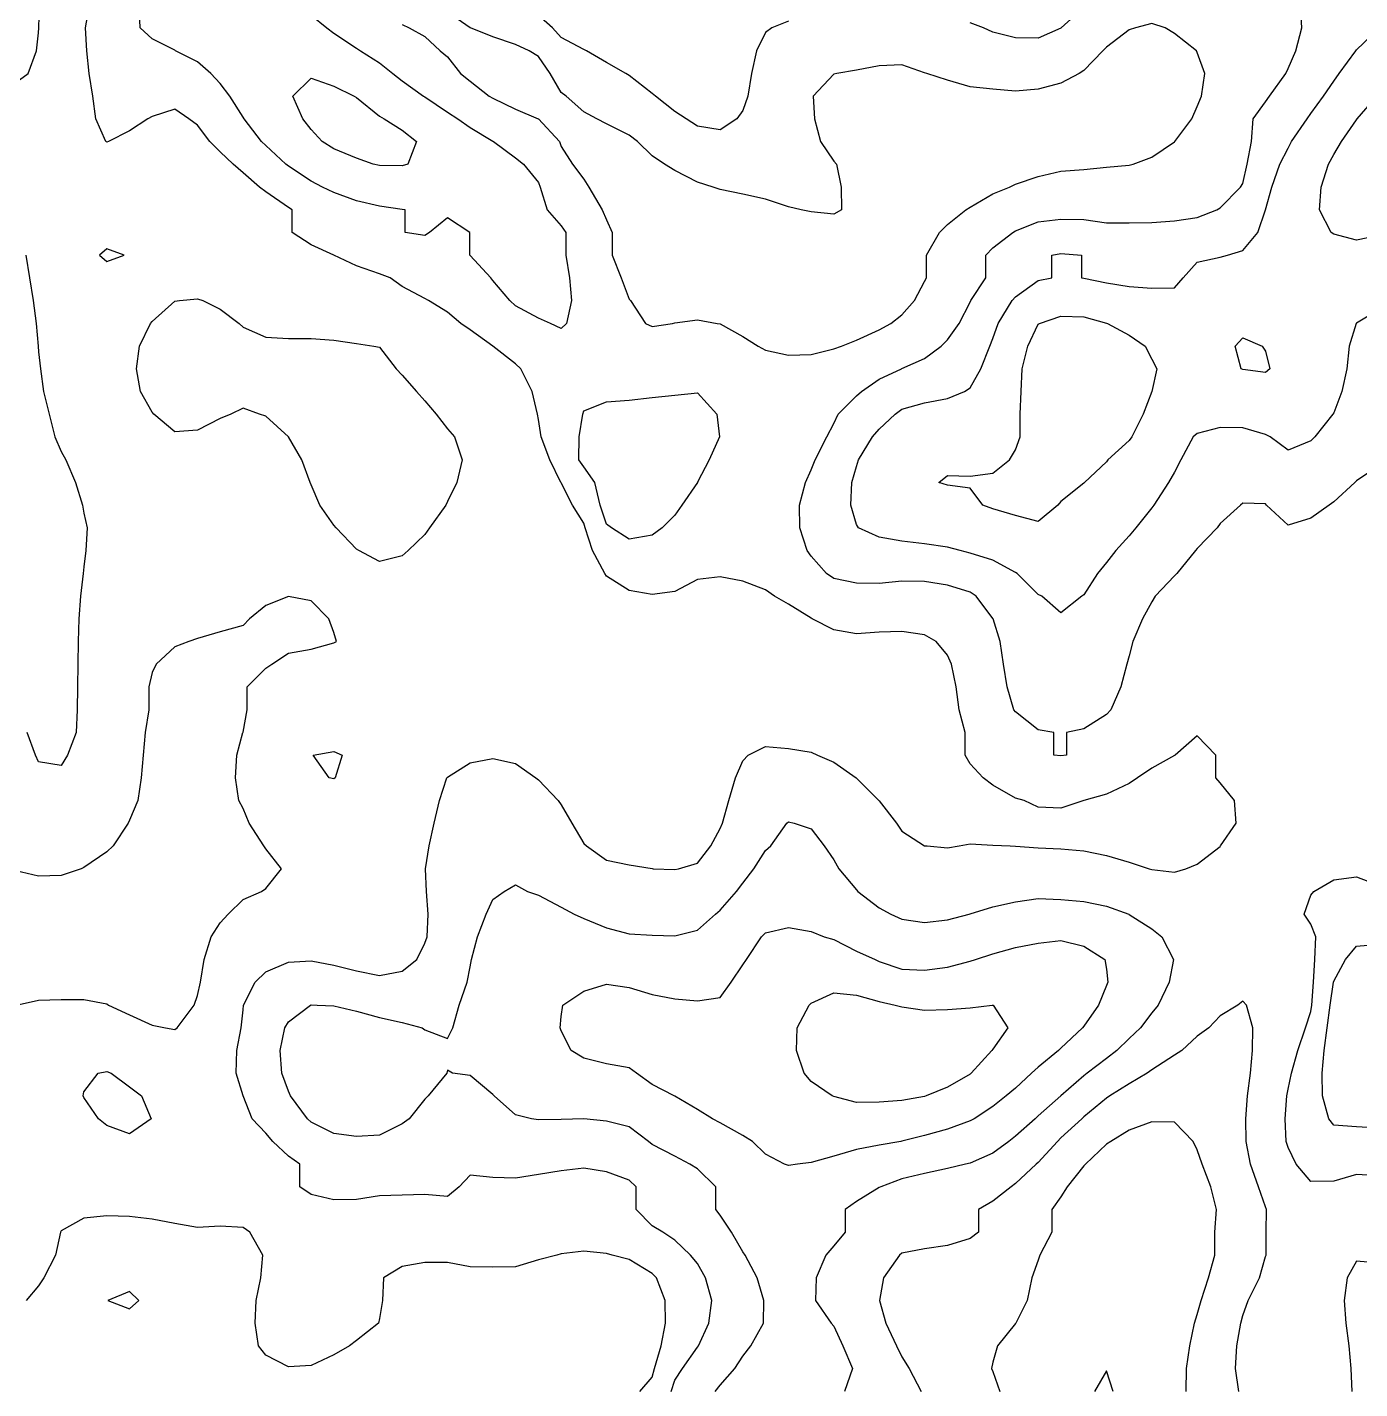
# Model space of a CAD drawing. Header units: inches. Extents: x 450896 to 463247, y 7386701 to 7399440.
# Drawn here: x 458089 to 459807, y 7394413 to 7396167 of the extents above; entities that cross this region are included whole.
import ezdxf

# ---------------------------------------------------------------- set-up
doc = ezdxf.new("R2010")
doc.units = ezdxf.units.IN
doc.header["$MEASUREMENT"] = 0

msp = doc.modelspace()

# ---------------------------------------------------------------- linework, layer by layer
for points, elevation in [([(458074.5, 7396096.3), (458090.3, 7396108), (458101.2, 7396137.2), (458103.8, 7396160.3), (458104.1, 7396166.5), (458105.1, 7396195.8)], 800), ([(458919.1, 7394409.3), (458923.8, 7394423.6), (458933.9, 7394438.6), (458953.1, 7394466.2), (458954.3, 7394467.9), (458967.6, 7394497.2), (458971.8, 7394526.4), (458963.3, 7394555.7), (458953.1, 7394574.1), (458944.3, 7394585), (458923.8, 7394604.3), (458908.6, 7394614.3), (458894.6, 7394622.6), (458874.2, 7394643.6), (458874.2, 7394672.9), (458865.3, 7394681.6), (458836, 7394692.4), (458806.7, 7394696.8), (458777.4, 7394693.6), (458748.1, 7394688.9), (458718.8, 7394684), (458689.5, 7394684.9), (458660.3, 7394687.9), (458645.9, 7394672.9), (458631, 7394660.4), (458601.7, 7394663), (458572.4, 7394662.3), (458543.1, 7394661.5), (458513.8, 7394656.7), (458484.5, 7394656.1), (458455.2, 7394663), (458440.5, 7394672.9), (458440.5, 7394702.2), (458426, 7394712.3), (458405.7, 7394731.5), (458396.7, 7394742.1), (458379.3, 7394760.7), (458367.4, 7394790), (458367.4, 7394790), (458358.4, 7394819.3), (458359.3, 7394848.6), (458365.2, 7394877.9), (458367.4, 7394901), (458368, 7394907.2), (458383.2, 7394936.5), (458396.7, 7394950.1), (458426, 7394962.6), (458455.2, 7394964.1), (458484.5, 7394958.7), (458513.8, 7394951.2), (458543.1, 7394945.4), (458572.4, 7394950.8), (458591.4, 7394965.8), (458601.7, 7394987.1), (458604.7, 7394995), (458606.2, 7395024.3), (458603.8, 7395053.6), (458602.7, 7395082.9), (458607.4, 7395112.2), (458613.9, 7395141.5), (458620.7, 7395170.8), (458630.3, 7395200.1), (458631, 7395200.9), (458660.3, 7395219.3), (458689.5, 7395225.1), (458718.8, 7395218.6), (458744.7, 7395200.1), (458748.1, 7395197.6), (458773.6, 7395170.8), (458777.4, 7395165.4), (458791.1, 7395141.5), (458806.7, 7395115.6), (458810.2, 7395112.2), (458836, 7395093.9), (458865.3, 7395088.1), (458894.6, 7395083), (458895.9, 7395082.9), (458923.8, 7395081.7), (458928.5, 7395082.9), (458953.1, 7395090.2), (458970.4, 7395112.2), (458982.4, 7395134.7), (458985.4, 7395141.5), (458993.6, 7395170.8), (459002.3, 7395200.1), (459011.7, 7395221.9), (459018.4, 7395229.3), (459041, 7395240.3), (459070.3, 7395237.8), (459099.6, 7395233), (459107.7, 7395229.3), (459128.9, 7395220.4), (459157.7, 7395200.1), (459158.1, 7395199.7), (459187.1, 7395170.8), (459187.4, 7395170.4), (459209.7, 7395141.5), (459216.7, 7395131.5), (459246, 7395112.6), (459249.4, 7395112.2), (459275.3, 7395109.8), (459290.5, 7395112.2), (459304.6, 7395114.9), (459333.9, 7395113.4), (459356.1, 7395112.2), (459363.2, 7395112), (459392.4, 7395110), (459421.7, 7395108.4), (459451, 7395105.8), (459480.3, 7395099.9), (459509.6, 7395091.2), (459535.5, 7395082.9), (459538.9, 7395082.1), (459568.2, 7395078.4), (459582.5, 7395082.9), (459597.4, 7395088.7), (459626.7, 7395111.6), (459627.3, 7395112.2), (459647.7, 7395141.5), (459645.5, 7395170.8), (459626.7, 7395193.6), (459621.2, 7395200.1), (459621.2, 7395229.3), (459597.4, 7395254.2), (459568.8, 7395229.3), (459568.2, 7395228.9), (459538.9, 7395212.7), (459520.3, 7395200.1), (459509.6, 7395192.8), (459480.3, 7395179.1), (459451, 7395170.8), (459451, 7395170.8), (459421.7, 7395161), (459392.4, 7395162.2), (459374.2, 7395170.8), (459363.2, 7395173.9), (459333.9, 7395190.5), (459321.3, 7395200.1), (459304.6, 7395218), (459298.3, 7395229.3), (459298.3, 7395258.6), (459290.6, 7395287.9), (459286.4, 7395317.2), (459280.5, 7395346.5), (459275.3, 7395358), (459261, 7395375.8), (459246, 7395384.3), (459216.7, 7395388.6), (459187.4, 7395387.6), (459158.1, 7395385.7), (459128.9, 7395390.9), (459100.8, 7395405.1), (459099.6, 7395405.7), (459070.3, 7395423.7), (459052.3, 7395434.4), (459041, 7395442.2), (459011.7, 7395453.6), (458982.4, 7395458.9), (458953.1, 7395455.8), (458923.8, 7395440.3), (458894.6, 7395436.2), (458865.3, 7395441.4), (458836, 7395459.9), (458833.7, 7395463.6), (458818, 7395492.9), (458808.4, 7395522.2), (458806.7, 7395528.1), (458792, 7395551.5), (458777.4, 7395580.4), (458777.2, 7395580.8), (458762.7, 7395610.1), (458751.5, 7395639.4), (458748.1, 7395661.8), (458746.8, 7395668.6), (458740.2, 7395697.9), (458725.3, 7395727.2), (458718.8, 7395733.6), (458689.5, 7395756.3), (458689.3, 7395756.5), (458660.3, 7395777.6), (458648, 7395785.8), (458631, 7395800.3), (458606.5, 7395815.1), (458601.7, 7395818), (458572.4, 7395833.4), (458557.1, 7395844.4), (458543.1, 7395849.6), (458513.8, 7395859.9), (458484.5, 7395873.5), (458484.3, 7395873.7), (458455.2, 7395886.8), (458430.7, 7395902.9), (458430.7, 7395932.2), (458426, 7395935), (458396.7, 7395955.2), (458388.8, 7395961.5), (458367.4, 7395979.6), (458354.5, 7395990.8), (458338.1, 7396007), (458324.7, 7396020.1), (458308.8, 7396041.4), (458297.4, 7396049.4), (458279.5, 7396061.8), (458250.2, 7396052.4), (458244.6, 7396049.4), (458221, 7396034.1), (458193.8, 7396020.1), (458191.7, 7396019.3), (458190.5, 7396020.1), (458177.8, 7396049.4), (458173.9, 7396078.7), (458168.9, 7396108), (458166, 7396137.2), (458164.4, 7396166.5), (458169.5, 7396195.8)], 820), ([(458784.3, 7395785.8), (458777.4, 7395779.1), (458763.9, 7395785.8), (458748.1, 7395792.7), (458718.8, 7395808.2), (458711.2, 7395815.1), (458689.5, 7395841.1), (458686.8, 7395844.4), (458660.3, 7395873.3), (458659.8, 7395873.7), (458659.8, 7395902.9), (458631, 7395921.7), (458607.7, 7395902.9), (458601.7, 7395899.2), (458576.3, 7395902.9), (458576.3, 7395932.2), (458572.4, 7395932.7), (458543.1, 7395936.7), (458513.8, 7395943.8), (458484.5, 7395954.3), (458469.8, 7395961.5), (458455.2, 7395969.2), (458426, 7395988.3), (458422.7, 7395990.8), (458396.7, 7396014.9), (458391.2, 7396020.1), (458368.7, 7396049.4), (458367.4, 7396051.4), (458350.5, 7396078.7), (458338.1, 7396094.9), (458326, 7396108), (458308.8, 7396122.7), (458280.5, 7396137.2), (458279.5, 7396137.9), (458250.2, 7396152.7), (458234.8, 7396166.5), (458233.5, 7396195.8)], 840), ([(458572.4, 7396170.8), (458581.5, 7396166.5), (458601.7, 7396155.6), (458621.6, 7396137.2), (458631, 7396129.4), (458647.8, 7396108), (458660.3, 7396097.8), (458684.8, 7396078.7), (458689.5, 7396076), (458718.8, 7396062), (458747.7, 7396049.4), (458748.1, 7396049.2), (458775.3, 7396020.1), (458777.4, 7396013.6), (458791.9, 7395990.8), (458806.7, 7395971.6), (458813.1, 7395961.5), (458830.2, 7395932.2), (458836, 7395919.2), (458843.4, 7395902.9), (458843.4, 7395873.7), (458855, 7395844.4), (458865.3, 7395817.1), (458866.9, 7395815.1), (458886.3, 7395785.8), (458894.6, 7395781.9), (458920.8, 7395785.8), (458923.8, 7395786.3), (458953.1, 7395790.4), (458978.7, 7395785.8), (458982.4, 7395785), (459011.7, 7395768.8), (459031.3, 7395756.5), (459041, 7395751.1), (459070.3, 7395744.6), (459099.6, 7395745.8), (459128.9, 7395752.8), (459139, 7395756.5), (459158.1, 7395764.1), (459187.4, 7395777.5), (459202.5, 7395785.8), (459216.7, 7395796.8), (459232.8, 7395815.1), (459246, 7395839.7), (459248.5, 7395844.4), (459248.5, 7395873.7), (459265.3, 7395902.9), (459275.3, 7395913.1), (459299.2, 7395932.2), (459304.6, 7395935.5), (459333.9, 7395952.7), (459355.4, 7395961.5), (459363.2, 7395965.1), (459392.4, 7395975.2), (459421.7, 7395981.9), (459451, 7395984.3), (459480.3, 7395987.2), (459509.6, 7395989.6), (459514.8, 7395990.8), (459538.9, 7396000.1), (459568.2, 7396019.9), (459568.3, 7396020.1), (459590.5, 7396049.4), (459597.4, 7396065.2), (459603, 7396078.7), (459607.2, 7396108), (459597.4, 7396135.1), (459596.2, 7396137.2), (459568.2, 7396159.3), (459555.9, 7396166.5), (459538.9, 7396172.4), (459517.8, 7396166.5), (459509.6, 7396164), (459480.3, 7396141.6), (459475.8, 7396137.2), (459451, 7396111.7), (459445.3, 7396108), (459421.7, 7396095.3), (459392.4, 7396087.7), (459363.2, 7396084.9), (459333.9, 7396087.6), (459304.6, 7396090.8), (459275.3, 7396099.4), (459248.6, 7396108), (459246, 7396108.7), (459216.7, 7396119), (459187.4, 7396117.6), (459158.1, 7396112.1), (459132.6, 7396108), (459128.9, 7396107), (459102.2, 7396078.7), (459104.2, 7396049.4), (459111.8, 7396020.1), (459128.9, 7395994.9), (459132.5, 7395990.8), (459138.3, 7395961.5), (459138.7, 7395932.2), (459128.9, 7395926.7), (459099.6, 7395929.4), (459086.8, 7395932.2), (459070.3, 7395935.9), (459041, 7395945.9), (459011.7, 7395952.2), (458982.4, 7395958.5), (458973.3, 7395961.5), (458953.1, 7395967.8), (458923.8, 7395982.8), (458910.5, 7395990.8), (458894.6, 7396001.8), (458875.7, 7396020.1), (458865.3, 7396028.2), (458836, 7396042.8), (458823.6, 7396049.4), (458806.7, 7396058.5), (458784, 7396078.7), (458777.4, 7396083.5), (458763.2, 7396108), (458748.1, 7396129.6), (458736.1, 7396137.2), (458718.8, 7396145.1), (458689.5, 7396154.9), (458660.7, 7396166.5), (458660.3, 7396166.7), (458631, 7396187)], 820), ([(459831.7, 7395602.7), (459802.5, 7395582.7), (459800.6, 7395580.8), (459773.2, 7395555.6), (459767.3, 7395551.5), (459743.9, 7395534.7), (459714.6, 7395525.5), (459686.8, 7395551.5), (459685.3, 7395553.1), (459656, 7395554.1), (459653.2, 7395551.5), (459626.7, 7395528), (459622.9, 7395522.2), (459597.4, 7395495.6), (459595, 7395492.9), (459571.1, 7395463.6), (459568.2, 7395460.6), (459543.3, 7395434.4), (459538.9, 7395427), (459526.7, 7395405.1), (459514.5, 7395375.8), (459509.6, 7395357.5), (459506.6, 7395346.5), (459498.9, 7395317.2), (459486.1, 7395287.9), (459480.3, 7395281.7), (459451, 7395263.3), (459429, 7395258.6), (459429, 7395229.3), (459421.7, 7395228.2), (459412.5, 7395229.3), (459412.5, 7395258.6), (459392.4, 7395261.9), (459363.2, 7395285), (459360.9, 7395287.9), (459352.2, 7395317.2), (459347.8, 7395346.5), (459343.3, 7395375.8), (459334.1, 7395405.1), (459333.9, 7395405.5), (459312.4, 7395434.4), (459304.6, 7395439.4), (459275.3, 7395448.3), (459246, 7395453.2), (459216.7, 7395453.7), (459187.4, 7395450.7), (459158.1, 7395451), (459128.9, 7395457.1), (459119.3, 7395463.6), (459099.6, 7395485.6), (459094.6, 7395492.9), (459084.9, 7395522.2), (459084.8, 7395551.5), (459092.3, 7395580.8), (459099.6, 7395597.2), (459104.8, 7395610.1), (459119.8, 7395639.4), (459128.9, 7395656.9), (459134.7, 7395668.6), (459158.1, 7395692.2), (459164.5, 7395697.9), (459187.4, 7395713.9), (459216, 7395727.2), (459216.7, 7395727.6), (459246, 7395740.4), (459267.4, 7395756.5), (459275.3, 7395764.4), (459290.4, 7395785.8), (459304.6, 7395812.9), (459305.5, 7395815.1), (459325, 7395844.4), (459325, 7395873.7), (459333.9, 7395883.1), (459359.7, 7395902.9), (459363.2, 7395905.1), (459392.4, 7395916.6), (459421.7, 7395920.2), (459451, 7395919.5), (459480.3, 7395915.4), (459509.6, 7395915.4), (459538.9, 7395915.6), (459568.2, 7395917.9), (459597.4, 7395922.2), (459622.8, 7395932.2), (459626.7, 7395934.9), (459653, 7395961.5), (459656, 7395966), (459661.5, 7395990.8), (459667.3, 7396020.1), (459669.3, 7396049.4), (459685.3, 7396071.3), (459690.7, 7396078.7), (459711.4, 7396108), (459714.6, 7396114.3), (459724.4, 7396137.2), (459732.3, 7396166.5), (459730.6, 7396195.8)], 840), ([(459451, 7396192.9), (459422, 7396166.5), (459421.7, 7396166.3), (459392.4, 7396153.2), (459363.2, 7396153.7), (459333.9, 7396161.1), (459322, 7396166.5), (459304.6, 7396173.1)], 840), ([(458455.2, 7396182.8), (458475.6, 7396166.5), (458484.5, 7396159.8), (458513.8, 7396140.5), (458518.9, 7396137.2), (458543.1, 7396121.6), (458560.4, 7396108), (458572.4, 7396098.4), (458600.2, 7396078.7), (458601.7, 7396077.6), (458631, 7396057.9), (458644.3, 7396049.4), (458660.3, 7396038.3), (458689.5, 7396020.5), (458690.3, 7396020.1), (458718.8, 7395999.3), (458729, 7395990.8), (458748.1, 7395967.2), (458750.6, 7395961.5), (458759.4, 7395932.2), (458777.4, 7395911.3), (458783.7, 7395902.9), (458783.7, 7395873.7), (458788.4, 7395844.4), (458790.9, 7395815.1), (458784.3, 7395785.8)], 840), ([(459070.3, 7396175.1), (459049, 7396166.5), (459041, 7396160.6), (459029.3, 7396137.2), (459022.7, 7396108), (459018.2, 7396078.7), (459011.7, 7396060.1), (459004, 7396049.4), (458982.4, 7396035.2), (458953.1, 7396039.9), (458938.8, 7396049.4), (458923.8, 7396059), (458898.9, 7396078.7), (458894.6, 7396081.9), (458865.3, 7396105.2), (458861, 7396108), (458836, 7396122), (458810, 7396137.2), (458806.7, 7396138.9), (458777.4, 7396154.2), (458766.2, 7396166.5), (458748.1, 7396182.5)], 840), ([(459448.5, 7395434.4), (459421.7, 7395412.5), (459397.2, 7395434.4), (459392.4, 7395436.5), (459365.2, 7395463.6), (459363.2, 7395464.7), (459333.9, 7395480.7), (459304.6, 7395489.8), (459291.8, 7395492.9), (459275.3, 7395497.3), (459246, 7395501.7), (459216.7, 7395505), (459187.4, 7395510.3), (459160.6, 7395522.2), (459158.1, 7395526.5), (459150.8, 7395551.5), (459152.3, 7395580.8), (459158.1, 7395601.5), (459160.8, 7395610.1), (459178.7, 7395639.4), (459187.4, 7395649.6), (459207.8, 7395668.6), (459216.7, 7395675), (459246, 7395683.5), (459275.3, 7395689), (459297.2, 7395697.9), (459304.6, 7395702.8), (459318.2, 7395727.2), (459330.1, 7395756.5), (459333.9, 7395766.1), (459340.7, 7395785.8), (459358.6, 7395815.1), (459363.2, 7395820.1), (459392.4, 7395840.9), (459409.9, 7395844.4), (459409.9, 7395873.7), (459421.7, 7395875.8), (459448.2, 7395873.7), (459448.2, 7395844.4), (459451, 7395844.1), (459480.3, 7395838.1), (459509.6, 7395833.5), (459538.9, 7395831), (459568.2, 7395831.5), (459579.4, 7395844.4), (459597.4, 7395864.8), (459626.7, 7395870.9), (459636.3, 7395873.7), (459656, 7395879.5), (459675.5, 7395902.9), (459685.3, 7395932.2), (459685.3, 7395932.3), (459693.7, 7395961.5), (459703.9, 7395990.8), (459714.6, 7396011.6), (459719, 7396020.1), (459738.9, 7396049.4), (459743.9, 7396056.3), (459760.2, 7396078.7), (459773.2, 7396097.9), (459780.3, 7396108), (459801.7, 7396137.2), (459802.5, 7396138.3), (459831.7, 7396166.3)], 860), ([(458579.9, 7395990.8), (458572.4, 7395988.9), (458543.1, 7395989.2), (458535.1, 7395990.8), (458513.8, 7395998.7), (458484.5, 7396010.7), (458469.3, 7396020.1), (458455.2, 7396035.7), (458444.6, 7396049.4), (458431.5, 7396078.7), (458455.2, 7396101.7), (458484.5, 7396091.3), (458510.7, 7396078.7), (458513.8, 7396076.7), (458543.1, 7396053), (458549.2, 7396049.4), (458572.4, 7396035), (458591.1, 7396020.1), (458579.9, 7395990.8)], 860), ([(459831.7, 7395899), (459802.5, 7395892.9), (459773.2, 7395900.7), (459769.8, 7395902.9), (459754.8, 7395932.2), (459757.2, 7395961.5), (459766.6, 7395990.8), (459773.2, 7396003.5), (459783.2, 7396020.1), (459802.5, 7396048.1), (459803.4, 7396049.4), (459829, 7396078.7)], 880), ([(458087.3, 7395873.7), (458092.3, 7395844.4), (458097.1, 7395815.1), (458100.6, 7395785.8), (458103.3, 7395756.5), (458103.8, 7395749.2), (458106.5, 7395727.2), (458110.2, 7395697.9), (458117.6, 7395668.6), (458124.7, 7395639.4), (458133.1, 7395620.7), (458138.8, 7395610.1), (458151.6, 7395580.8), (458160.3, 7395551.5), (458162.4, 7395541.2), (458166.4, 7395522.2), (458165, 7395492.9), (458162.4, 7395471.8), (458161.3, 7395463.6), (458157.7, 7395434.4), (458155.8, 7395405.1), (458154.8, 7395375.8), (458154.3, 7395346.5), (458154.1, 7395317.2), (458153.5, 7395287.9), (458152.2, 7395258.6), (458141.1, 7395229.3), (458133.1, 7395216.1), (458103.8, 7395220.5), (458099.8, 7395229.3), (458089, 7395258.6)], 820), ([(458191.7, 7395865.6), (458214.4, 7395873.7), (458191.7, 7395882), (458182.3, 7395873.7), (458191.7, 7395865.6)], 800), ([(458580.2, 7395492.9), (458572.4, 7395486.3), (458543.1, 7395478.7), (458516.7, 7395492.9), (458513.8, 7395494.6), (458487.3, 7395522.2), (458484.5, 7395525.7), (458466.4, 7395551.5), (458455.2, 7395577.8), (458454, 7395580.8), (458443.4, 7395610.1), (458426.1, 7395639.4), (458426, 7395639.5), (458396.7, 7395666.2), (458388.5, 7395668.6), (458367.4, 7395676.7), (458351.8, 7395668.6), (458338.1, 7395663.1), (458308.8, 7395648), (458279.5, 7395645.8), (458252.3, 7395668.6), (458250.2, 7395671.2), (458235.3, 7395697.9), (458229.9, 7395727.2), (458234, 7395756.5), (458248, 7395785.8), (458250.2, 7395788.2), (458279.5, 7395814.2), (458285.4, 7395815.1), (458308.8, 7395817.5), (458315.5, 7395815.1), (458338.1, 7395804), (458362.3, 7395785.8), (458367.4, 7395781), (458396.7, 7395768), (458426, 7395766.2), (458455.2, 7395766.1), (458484.5, 7395764), (458513.8, 7395759.7), (458536.1, 7395756.5), (458543.1, 7395755.1), (458565, 7395727.2), (458572.4, 7395719), (458590.9, 7395697.9), (458601.7, 7395685.8), (458616.5, 7395668.6), (458631, 7395649.8), (458640.2, 7395639.4), (458650, 7395610.1), (458642.8, 7395580.8), (458631, 7395556.2), (458628.8, 7395551.5), (458607.9, 7395522.2), (458601.7, 7395513.6), (458580.2, 7395492.9)], 820), ([(459831.7, 7395803.8), (459802.5, 7395785.9), (459802.3, 7395785.8), (459793, 7395756.5), (459790.3, 7395727.2), (459783.8, 7395697.9), (459773.2, 7395670.4), (459772.3, 7395668.6), (459749, 7395639.4), (459743.9, 7395634.4), (459714.6, 7395622.4), (459691.2, 7395639.4), (459685.3, 7395642.4), (459656, 7395651), (459626.7, 7395651.7), (459597.4, 7395643.8), (459592.1, 7395639.4), (459576.2, 7395610.1), (459568.2, 7395593.9), (459560.4, 7395580.8), (459541.5, 7395551.5), (459538.9, 7395547.9), (459518.4, 7395522.2), (459509.6, 7395512), (459492.6, 7395492.9), (459480.3, 7395477.6), (459468.7, 7395463.6), (459451, 7395435.9), (459448.5, 7395434.4)], 860), ([(459417.5, 7395551.5), (459392.4, 7395530.6), (459363.2, 7395538), (459333.9, 7395546.9), (459321.1, 7395551.5), (459304.6, 7395573.2), (459275.3, 7395577.1), (459264.3, 7395580.8), (459275.3, 7395589.5), (459304.6, 7395589), (459333.9, 7395592.6), (459355.5, 7395610.1), (459363.2, 7395622.9), (459368.9, 7395639.4), (459368.9, 7395668.6), (459370.5, 7395697.9), (459371.8, 7395727.2), (459379.1, 7395756.5), (459392.4, 7395784.7), (459394.1, 7395785.8), (459421.7, 7395795.1), (459451, 7395794.1), (459480.3, 7395786.2), (459481.6, 7395785.8), (459509.6, 7395770.7), (459530.1, 7395756.5), (459538.9, 7395739.6), (459545.2, 7395727.2), (459538.9, 7395697.9), (459538.9, 7395697.8), (459527.6, 7395668.6), (459512.9, 7395639.4), (459509.6, 7395634.7), (459482.3, 7395610.1), (459480.3, 7395607.4), (459452.2, 7395580.8), (459451, 7395579.7), (459421.7, 7395556.4), (459417.5, 7395551.5)], 880), ([(459691.1, 7395727.2), (459685.3, 7395722.3), (459656, 7395726.2), (459653.8, 7395727.2), (459646.3, 7395756.5), (459656, 7395767), (459681.1, 7395756.5), (459685.3, 7395750.1), (459691.1, 7395727.2)], 880), ([(458907.6, 7395522.2), (458894.6, 7395512.6), (458865.3, 7395507.8), (458842.4, 7395522.2), (458836, 7395527.2), (458827.8, 7395551.5), (458820.9, 7395580.8), (458806.7, 7395601), (458800.4, 7395610.1), (458800.5, 7395639.4), (458805.3, 7395668.6), (458806.7, 7395672.9), (458836, 7395684.8), (458865.3, 7395687), (458894.6, 7395690.4), (458923.8, 7395693.2), (458953.1, 7395696.2), (458978, 7395668.6), (458981.7, 7395639.4), (458968.3, 7395610.1), (458953.1, 7395581.1), (458953, 7395580.8), (458932.9, 7395551.5), (458923.8, 7395538.8), (458907.6, 7395522.2)], 840), ([(458075, 7394907.2), (458103.8, 7394913.3), (458133.1, 7394914.4), (458162.4, 7394914.4), (458191.7, 7394908.8), (458194.2, 7394907.2), (458221, 7394894.4), (458250.2, 7394881.2), (458267.4, 7394877.9), (458279.5, 7394875.7), (458282.3, 7394877.9), (458304.3, 7394907.2), (458308.8, 7394919.5), (458312.7, 7394936.5), (458317.2, 7394965.8), (458326.5, 7394995), (458338.1, 7395013.3), (458348.1, 7395024.3), (458367.4, 7395043.2), (458391.1, 7395053.6), (458396.7, 7395057.6), (458417.1, 7395082.9), (458396.7, 7395108.4), (458394.1, 7395112.2), (458375.2, 7395141.5), (458367.4, 7395160.6), (458361.8, 7395170.8), (458357.8, 7395200.1), (458359.6, 7395229.3), (458367.3, 7395258.6), (458367.4, 7395259), (458372.7, 7395287.9), (458372.7, 7395317.2), (458396.7, 7395341.4), (458404.6, 7395346.5), (458426, 7395360.8), (458455.2, 7395365.9), (458484.5, 7395373.9), (458488.1, 7395375.8), (458484.5, 7395387.4), (458477.9, 7395405.1), (458455.2, 7395428.2), (458426, 7395433.9), (458396.7, 7395422), (458375.7, 7395405.1), (458367.4, 7395396.3), (458338.1, 7395388.2), (458308.8, 7395379.8), (458297.7, 7395375.8), (458279.5, 7395368.7), (458255.3, 7395346.5), (458250.2, 7395335.8), (458246, 7395317.2), (458246, 7395287.9), (458241.1, 7395258.6), (458238.7, 7395229.3), (458236.2, 7395200.1), (458231.9, 7395170.8), (458221, 7395145.4), (458219.2, 7395141.5), (458199.9, 7395112.2), (458191.7, 7395104.7), (458162.4, 7395084.5), (458158.7, 7395082.9), (458133.1, 7395074.1), (458103.8, 7395073.2), (458074.5, 7395080.3)], 800), ([(458486.3, 7395200.1), (458484.5, 7395198.9), (458478.3, 7395200.1), (458457.9, 7395229.3), (458484.5, 7395234.2), (458495.3, 7395229.3), (458486.3, 7395200.1)], 820), ([(458975.8, 7394409.3), (458982.4, 7394417.1), (459001.3, 7394438.6), (459011.7, 7394454.8), (459022.1, 7394467.9), (459038.1, 7394497.2), (459038.8, 7394526.4), (459030.3, 7394555.7), (459014.8, 7394585), (459011.7, 7394589.2), (458996.9, 7394614.3), (458982.4, 7394636.2), (458977, 7394643.6), (458977, 7394672.9), (458953.1, 7394696.3), (458943.3, 7394702.2), (458923.8, 7394712.3), (458894.6, 7394727.4), (458890, 7394731.5), (458865.3, 7394750.2), (458836, 7394757.4), (458806.7, 7394760.4), (458777.4, 7394759.5), (458748.1, 7394759.4), (458739.3, 7394760.7), (458718.8, 7394765.5), (458691, 7394790), (458689.5, 7394792.1), (458660.3, 7394816.5), (458637.4, 7394819.3), (458631, 7394823.3), (458630, 7394819.3), (458606.1, 7394790), (458601.7, 7394785.8), (458581.5, 7394760.7), (458572.4, 7394754.2), (458543.1, 7394739.7), (458513.8, 7394737.6), (458484.5, 7394741.8), (458455.2, 7394756.3), (458450.4, 7394760.7), (458428.5, 7394790), (458426, 7394796), (458417.5, 7394819.3), (458415.3, 7394848.6), (458421.3, 7394877.9), (458426, 7394885.7), (458454.5, 7394907.2), (458455.2, 7394907.5), (458463, 7394907.2), (458484.5, 7394906.2), (458513.8, 7394899.4), (458543.1, 7394891.1), (458572.4, 7394884.9), (458598.3, 7394877.9), (458601.7, 7394875.4), (458631, 7394863.9), (458637.9, 7394877.9), (458646.1, 7394907.2), (458656.3, 7394936.5), (458660.3, 7394956.5), (458662, 7394965.8), (458669.8, 7394995), (458680.9, 7395024.3), (458689.5, 7395043.2), (458704.1, 7395053.6), (458718.8, 7395062), (458733.9, 7395053.6), (458748.1, 7395048.9), (458777.4, 7395033.2), (458794.4, 7395024.3), (458806.7, 7395018.8), (458836, 7395006.7), (458865.3, 7394999.2), (458894.6, 7394997.4), (458923.8, 7394996.3), (458953.1, 7395003.7), (458976.3, 7395024.3), (458982.4, 7395029.7), (459003.6, 7395053.6), (459011.7, 7395064.5), (459026, 7395082.9), (459041, 7395106.3), (459047.9, 7395112.2), (459068.5, 7395141.5), (459070.3, 7395143.2), (459077.7, 7395141.5), (459099.6, 7395134.5), (459116.5, 7395112.2), (459128.9, 7395094.2), (459135.3, 7395082.9), (459158.1, 7395055.7), (459159.8, 7395053.6), (459187.4, 7395032.3), (459202.2, 7395024.3), (459216.7, 7395017.7), (459246, 7395013.6), (459275.3, 7395017), (459303.2, 7395024.3), (459304.6, 7395024.7), (459333.9, 7395033.6), (459363.2, 7395040.3), (459392.4, 7395044.4), (459421.7, 7395043.2), (459451, 7395040.7), (459480.3, 7395034.7), (459509.2, 7395024.3), (459509.6, 7395024.1), (459538.9, 7395005.4), (459551.7, 7394995), (459566.9, 7394965.8), (459561.3, 7394936.5), (459547.1, 7394907.2), (459538.9, 7394897.2), (459524.3, 7394877.9), (459509.6, 7394864), (459493.5, 7394848.6), (459480.3, 7394838.3), (459455.4, 7394819.3), (459451, 7394816.1), (459421.7, 7394790.2), (459421.6, 7394790), (459392.4, 7394764.3), (459388.5, 7394760.7), (459363.2, 7394738.2), (459354.5, 7394731.5), (459333.9, 7394716.1), (459304.6, 7394703.6), (459298.6, 7394702.2), (459275.3, 7394696.5), (459246, 7394690.3), (459216.7, 7394683.1), (459189.5, 7394672.9), (459187.4, 7394671.9), (459158.1, 7394654.2), (459143.6, 7394643.6), (459143.6, 7394614.3), (459128.9, 7394596.7), (459118.5, 7394585), (459106, 7394555.7), (459105.5, 7394526.4), (459125.6, 7394497.2), (459128.9, 7394493.2), (459140.6, 7394467.9), (459153.1, 7394438.6), (459142.8, 7394409.3)], 840), ([(459831.7, 7394687.3), (459802.5, 7394688.9), (459773.2, 7394680.3), (459743.9, 7394679.8), (459724.8, 7394702.2), (459714.6, 7394723.5), (459712, 7394731.5), (459710.5, 7394760.7), (459712.8, 7394790), (459714.6, 7394798.7), (459718.7, 7394819.3), (459727, 7394848.6), (459737.1, 7394877.9), (459743.9, 7394898.8), (459745.1, 7394907.2), (459747.1, 7394936.5), (459749.1, 7394965.8), (459750.4, 7394995), (459743.9, 7395011.5), (459735.1, 7395024.3), (459743.9, 7395049), (459747.7, 7395053.6), (459773.2, 7395068.4), (459802.5, 7395072.4), (459831.7, 7395061.1)], 840), ([(459082.2, 7394702.2), (459070.3, 7394700.3), (459065.4, 7394702.2), (459041, 7394715.1), (459024, 7394731.5), (459011.7, 7394739), (458982.4, 7394755.5), (458972.5, 7394760.7), (458953.1, 7394772.6), (458923.8, 7394789.8), (458923.2, 7394790), (458894.6, 7394804.7), (458874.5, 7394819.3), (458865.3, 7394826.1), (458836, 7394831.4), (458806.7, 7394838.7), (458790.4, 7394848.6), (458777.4, 7394873.9), (458776, 7394877.9), (458777.4, 7394892.4), (458779.5, 7394907.2), (458806.7, 7394925), (458836, 7394934), (458865.3, 7394930), (458894.6, 7394921), (458923.8, 7394915.1), (458953.1, 7394912.6), (458982.4, 7394916.8), (458996.4, 7394936.5), (459011.7, 7394958.9), (459016.2, 7394965.8), (459035.9, 7394995), (459041, 7395000.2), (459070.3, 7395007.1), (459099.6, 7395001.9), (459116.6, 7394995), (459128.9, 7394991.5), (459158.1, 7394976.7), (459182, 7394965.8), (459187.4, 7394963.5), (459216.7, 7394953.3), (459246, 7394952), (459275.3, 7394956.2), (459304.6, 7394963.8), (459311.4, 7394965.8), (459333.9, 7394973), (459363.2, 7394981.3), (459392.4, 7394986.8), (459421.7, 7394990.5), (459451, 7394983), (459478.4, 7394965.8), (459480.3, 7394953.5), (459482, 7394936.5), (459480.3, 7394932.4), (459470.2, 7394907.2), (459451, 7394880), (459449.4, 7394877.9), (459421.7, 7394851.8), (459418.6, 7394848.6), (459392.4, 7394827.3), (459383.7, 7394819.3), (459363.2, 7394800), (459351, 7394790), (459333.9, 7394776.6), (459309.7, 7394760.7), (459304.6, 7394758.1), (459275.3, 7394747.2), (459246, 7394739.1), (459216.7, 7394731.7), (459215.5, 7394731.5), (459187.4, 7394726.4), (459158.1, 7394720.9), (459128.9, 7394712.6), (459099.6, 7394704.4), (459082.2, 7394702.2)], 860), ([(459831.7, 7394748.7), (459802.5, 7394750.1), (459773.2, 7394752.3), (459767.1, 7394760.7), (459758.6, 7394790), (459758.2, 7394819.3), (459761.1, 7394848.6), (459765, 7394877.9), (459768.7, 7394907.2), (459772.9, 7394936.5), (459773.2, 7394937.8), (459788.6, 7394965.8), (459802.5, 7394982.9), (459831.7, 7394985.5)], 860), ([(459248.1, 7394790), (459246, 7394789.4), (459216.7, 7394784.2), (459187.4, 7394781.9), (459158.1, 7394781.8), (459128.9, 7394789.2), (459126.7, 7394790), (459099.6, 7394808.6), (459090.8, 7394819.3), (459080.8, 7394848.6), (459081.7, 7394877.9), (459097, 7394907.2), (459099.6, 7394909.5), (459128.9, 7394923.1), (459158.1, 7394920), (459187.4, 7394911.9), (459207.9, 7394907.2), (459216.7, 7394904.7), (459246, 7394900.6), (459275.3, 7394901.3), (459304.6, 7394903.6), (459333.2, 7394907.2), (459333.9, 7394907.2), (459334.2, 7394907.2), (459353, 7394877.9), (459333.9, 7394850.3), (459332.7, 7394848.6), (459306.1, 7394819.3), (459304.6, 7394818), (459275.3, 7394801.2), (459248.1, 7394790)], 880), ([(459651.1, 7394409.3), (459646.8, 7394438.6), (459648.3, 7394467.9), (459653.5, 7394497.2), (459656, 7394507.2), (459663, 7394526.4), (459677.5, 7394555.7), (459685.3, 7394583.3), (459686, 7394585), (459686, 7394614.3), (459686.8, 7394643.6), (459685.3, 7394647), (459676.5, 7394672.9), (459666, 7394702.2), (459660.3, 7394731.5), (459659.8, 7394760.7), (459662.3, 7394790), (459666.2, 7394819.3), (459668.5, 7394848.6), (459668.9, 7394877.9), (459660.7, 7394907.2), (459656, 7394912.3), (459649.5, 7394907.2), (459626.7, 7394893.2), (459612.2, 7394877.9), (459597.4, 7394867.2), (459577.6, 7394848.6), (459568.2, 7394842.5), (459538.9, 7394823.7), (459532.6, 7394819.3), (459509.6, 7394805.8), (459484.7, 7394790), (459480.3, 7394787.2), (459451, 7394763.1), (459448.4, 7394760.7), (459421.7, 7394735.9), (459417.4, 7394731.5), (459392.4, 7394704.4), (459389.9, 7394702.2), (459363.2, 7394677), (459357.3, 7394672.9), (459333.9, 7394654.5), (459315.2, 7394643.6), (459315.2, 7394614.3), (459304.6, 7394606.2), (459275.3, 7394597.1), (459246, 7394592.8), (459216.7, 7394587.5), (459213.4, 7394585), (459192.8, 7394555.7), (459187.6, 7394526.4), (459196, 7394497.2), (459209.6, 7394467.9), (459216.7, 7394453.9), (459225.9, 7394438.6), (459241.5, 7394409.3)], 820), ([(458249.2, 7394760.7), (458221, 7394741.1), (458191.7, 7394751.8), (458181.2, 7394760.7), (458162.4, 7394788.2), (458161.4, 7394790), (458162.4, 7394795.2), (458180.7, 7394819.3), (458191.7, 7394821.7), (458197.4, 7394819.3), (458221, 7394801.9), (458236.6, 7394790), (458249.2, 7394760.7)], 820), ([(459582.9, 7394409.3), (459583.7, 7394438.6), (459587.9, 7394467.9), (459594, 7394497.2), (459597.4, 7394508.4), (459602.6, 7394526.4), (459612, 7394555.7), (459619.9, 7394585), (459619.9, 7394614.3), (459622, 7394643.6), (459615, 7394672.9), (459603.9, 7394702.2), (459597.4, 7394720.4), (459592.1, 7394731.5), (459568.2, 7394756.2), (459538.9, 7394756.6), (459509.6, 7394745.9), (459486, 7394731.5), (459480.3, 7394727.7), (459453.2, 7394702.2), (459451, 7394699.8), (459429.6, 7394672.9), (459421.7, 7394660.1), (459410.1, 7394643.6), (459410.1, 7394614.3), (459394.5, 7394585), (459392.4, 7394578.2), (459384.1, 7394555.7), (459378.1, 7394526.4), (459363.4, 7394497.2), (459363.2, 7394496.9), (459339.8, 7394467.9), (459333.9, 7394447.1), (459332.2, 7394438.6), (459333.9, 7394434.7), (459343, 7394409.3)], 800), ([(458878.9, 7394409.3), (458894.6, 7394427.8), (458897.7, 7394438.6), (458906.2, 7394467.9), (458912, 7394497.2), (458911.7, 7394526.4), (458900.5, 7394555.7), (458894.6, 7394561.4), (458865.3, 7394579.1), (458843.3, 7394585), (458836, 7394586.9), (458806.7, 7394590.1), (458777.4, 7394586.4), (458771.8, 7394585), (458748.1, 7394578.9), (458718.8, 7394569.6), (458689.5, 7394569.2), (458660.3, 7394570), (458631, 7394575.2), (458601.7, 7394575.2), (458572.4, 7394570.3), (458548.6, 7394555.7), (458547.3, 7394526.4), (458543.1, 7394503.2), (458541.9, 7394497.2), (458513.8, 7394474.8), (458504.7, 7394467.9), (458484.5, 7394456.3), (458455.2, 7394442.5), (458426, 7394440.9), (458396.7, 7394456.1), (458387.3, 7394467.9), (458383, 7394497.2), (458384.5, 7394526.4), (458390.5, 7394555.7), (458392.9, 7394585), (458376.2, 7394614.3), (458367.4, 7394620.3), (458338.1, 7394622.4), (458308.8, 7394620.5), (458279.5, 7394625.6), (458250.2, 7394631.1), (458221, 7394634.5), (458191.7, 7394635.5), (458162.4, 7394632.6), (458133.1, 7394616.2), (458132.2, 7394614.3), (458125.7, 7394585), (458110.5, 7394555.7), (458103.8, 7394545.5), (458087.7, 7394526.4)], 800), ([(459831.7, 7394574.5), (459802.5, 7394576.9), (459790.5, 7394555.7), (459786.7, 7394526.4), (459788.7, 7394497.2), (459792.6, 7394467.9), (459795.5, 7394438.6), (459796.5, 7394409.3)], 820), ([(458221, 7394515.6), (458232.9, 7394526.4), (458221, 7394537.9), (458193.3, 7394526.4), (458221, 7394515.6)], 780), ([(459489, 7394409.3), (459480.3, 7394435.9), (459465, 7394409.3)], 780)]:
    msp.add_lwpolyline(points, dxfattribs=dict(elevation=elevation))

doc.saveas('drawing.dxf')
